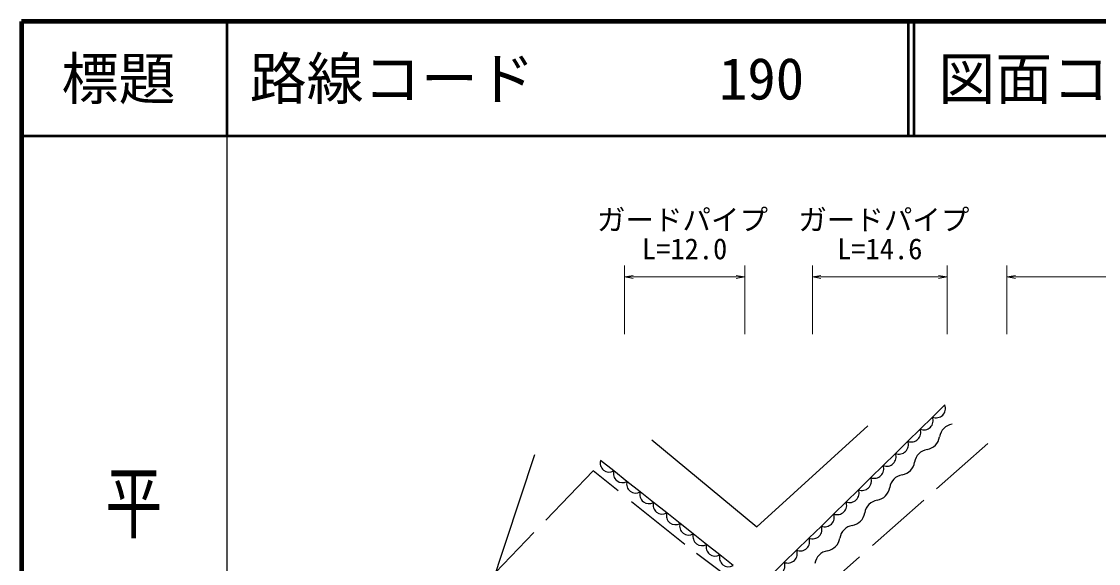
# Model space of a CAD drawing. Units: millimetres, scale not verified. Extents: x 40000 to 680000, y 20000 to 380000.
# Drawn here: x 40000 to 134429, y 332522 to 380000 of the extents above; entities that cross this region are included whole.
import ezdxf
from ezdxf.enums import TextEntityAlignment as Align

# ---------------------------------------------------------------- set-up
doc = ezdxf.new("R2010")
doc.units = ezdxf.units.MM
doc.header["$LTSCALE"] = 1000
doc.linetypes.add('DASHED', pattern=[7.5, 6, -1.5])
for name, color, linetype, lineweight in [('M-BGD', 7, 'Continuous', 25), ('M-STR-HTXT', 7, 'Continuous', 13), ('M-TTL', 2, 'Continuous', 140), ('M-TTL-BAND', 7, 'Continuous', 25), ('M-TTL-LINE', 7, 'Continuous', 50)]:
    doc.layers.add(name, color=color, linetype=linetype, lineweight=lineweight)
doc.layers.add('M-TTL-TXT', color=7, linetype='Continuous')
doc.styles.add('@ＭＳ ゴシック', font='')
doc.styles.add('ＭＳ ゴシック', font='')
doc.styles.get('@ＭＳ ゴシック').set_extended_font_data('@MS Gothic')
doc.styles.get('ＭＳ ゴシック').set_extended_font_data('MS Gothic')

# ---------------------------------------------------------------- blocks, each defined once
blk = doc.blocks.new('open_arrow')
at = {"color": 0, "linetype": 'Continuous', "lineweight": -2}
blk.add_lwpolyline([(7.5, 1.25), (0, 0), (7.5, -1.25)], dxfattribs=at)

msp = doc.modelspace()

# ---------------------------------------------------------------- linework, layer by layer
at = {"layer": 'M-BGD'}
for p, q in [((120965, 346405), (119882, 345344)), ((119882, 345344), (118798, 344284)), ((118798, 344284), (117715, 343224)), ((117715, 343224), (116631, 342163)), ((84971, 342047), (75401, 312998)), ((116631, 342163), (115548, 341103)), ((91927, 340627), (90765, 341548)), ((115548, 341103), (114465, 340043)), ((93089, 339707), (91927, 340627)), ((114465, 340043), (113381, 338982)), ((94252, 338786), (93089, 339707)), ((95414, 337865), (94252, 338786)), ((113381, 338982), (112298, 337922)), ((96577, 336944), (95414, 337865)), ((112298, 337922), (111214, 336862)), ((97739, 336024), (96577, 336944)), ((111214, 336862), (110131, 335801)), ((98902, 335103), (97739, 336024)), ((110131, 335801), (109048, 334741)), ((100064, 334182), (98902, 335103)), ((109048, 334741), (107964, 333680)), ((101227, 333262), (100064, 334182)), ((107964, 333680), (106881, 332620)), ((102389, 332341), (101227, 333262)), ((106881, 332620), (105797, 331560))]:
    msp.add_line(p, q, dxfattribs=at)
at = {"layer": 'M-BGD', "linetype": 'DASHED'}
msp.add_line((124731, 343019), (111863, 331679), dxfattribs=at)
at = {"layer": 'M-BGD'}
msp.add_lwpolyline([(95278, 343356), (104488, 335737), (114218, 344582)], dxfattribs=at)
at = {"layer": 'M-BGD', "linetype": 'DASHED'}
msp.add_lwpolyline([(80106, 327278), (91747, 317292), (103996, 329804), (98152, 334169), (90125, 340632), (81573, 331733)], dxfattribs=at)
at = {"layer": 'M-BGD'}
for centre, radius, start, end in [((120196, 346106), 824, 247.56259, 21.20536), ((119113, 345046), 824, 247.56209, 21.20585), ((121816, 343408), 1338, 99.83558, 171.03122), ((118029, 343986), 824, 247.56259, 21.20536), ((116946, 342925), 824, 247.5617, 21.2057), ((119174, 343825), 1338, 279.83558, 351.03122), ((115863, 341865), 824, 247.56298, 21.2055), ((119631, 341189), 1338, 99.83462, 171.03217), ((91532, 341323), 800, 163.6313, 299.60664), ((114779, 340805), 824, 247.5617, 21.2057), ((116988, 341606), 1338, 279.83558, 351.03122), ((92694, 340402), 800, 163.63111, 299.60635), ((113696, 339744), 824, 247.56298, 21.2055), ((117445, 338970), 1338, 99.83462, 171.03217), ((93857, 339481), 800, 163.6313, 299.60664), ((114802, 339387), 1338, 279.83558, 351.03122), ((95019, 338561), 800, 163.6313, 299.60664), ((112612, 338684), 824, 247.56244, 21.20497), ((115259, 336751), 1338, 99.8355, 171.03181), ((96182, 337640), 800, 163.6313, 299.60664), ((111529, 337624), 824, 247.56259, 21.20536), ((97344, 336719), 800, 163.63045, 299.60701), ((110446, 336563), 824, 247.56209, 21.20585), ((112616, 337168), 1338, 279.83558, 351.03122), ((98507, 335798), 800, 163.6313, 299.60664), ((109362, 335503), 824, 247.56184, 21.20611), ((113073, 334532), 1338, 99.83499, 171.03128), ((99669, 334878), 800, 163.6313, 299.60664), ((108279, 334443), 824, 247.5617, 21.2057), ((110430, 334949), 1338, 279.83462, 351.03217), ((100831, 333957), 800, 163.63111, 299.60635), ((107195, 333382), 824, 247.56223, 21.20625), ((110887, 332313), 1338, 99.83558, 171.03122), ((101994, 333036), 800, 163.6313, 299.60664), ((106112, 332322), 824, 247.5617, 21.2057)]:
    msp.add_arc(centre, radius, start, end, dxfattribs=at)
at = {"layer": 'M-STR-HTXT'}
for p, q in [((92875, 352622), (92875, 358622)), ((103408, 352622), (103408, 358622)), ((109349, 352622), (109349, 358622)), ((121159, 352622), (121159, 358622)), ((126400, 352622), (126400, 358622)), ((92875, 357622), (103408, 357622)), ((109349, 357622), (121159, 357622)), ((126400, 357622), (193341, 357622))]:
    msp.add_line(p, q, dxfattribs=at)
at = {"layer": 'M-TTL'}
for p, q in [((40000, 380000), (40000, 20000)), ((680000, 380000), (40000, 380000))]:
    msp.add_line(p, q, dxfattribs=at)
at = {"layer": 'M-TTL-BAND'}
msp.add_line((58000, 370000), (58000, 20000), dxfattribs=at)
at = {"layer": 'M-TTL-LINE'}
for p, q in [((58000, 380000), (58000, 370000)), ((117750, 380000), (117750, 370000)), ((118250, 380000), (118250, 370000)), ((40000, 370000), (680000, 370000))]:
    msp.add_line(p, q, dxfattribs=at)

# ---------------------------------------------------------------- block references
at = {"layer": 'M-STR-HTXT', "xscale": 100, "yscale": 100}
for p in [(92875, 357622), (109349, 357622), (126400, 357622)]:
    msp.add_blockref('open_arrow', p, dxfattribs=at)
at = {"layer": 'M-STR-HTXT', "xscale": 100, "yscale": 100, "rotation": 180}
for p in [(103408, 357622), (121159, 357622)]:
    msp.add_blockref('open_arrow', p, dxfattribs=at)

# ---------------------------------------------------------------- texts
at = {"layer": 'M-STR-HTXT', "style": 'ＭＳ ゴシック'}
for p in [(97952, 362634), (115612, 362634)]:
    msp.add_text('ガードパイプ', height=1833, dxfattribs=at).set_placement(p, align=Align.MIDDLE_CENTER)
for s, p in [('L=12.0', (98142, 358622)), ('L=14.6', (115254, 358622))]:
    msp.add_text(s, height=1833, dxfattribs=at).set_placement(p, align=Align.BOTTOM_CENTER)
at = {"layer": 'M-TTL-BAND', "style": '@ＭＳ ゴシック', "width": 1.4}
msp.add_text('平  面  図', height=3666, rotation=270, dxfattribs=at).set_placement((49777, 306475), align=Align.MIDDLE_RIGHT)
at = {"layer": 'M-TTL-TXT', "style": 'ＭＳ ゴシック'}
msp.add_text('標題', height=3666, dxfattribs=at).set_placement((48500, 375000), align=Align.MIDDLE_CENTER)
for s, p in [('路線コード', (60000, 375000)), ('190', (101142, 375000)), ('図面コード', (120380, 375000))]:
    msp.add_text(s, height=3666, dxfattribs=at).set_placement(p, align=Align.MIDDLE_LEFT)

doc.saveas('drawing.dxf')
